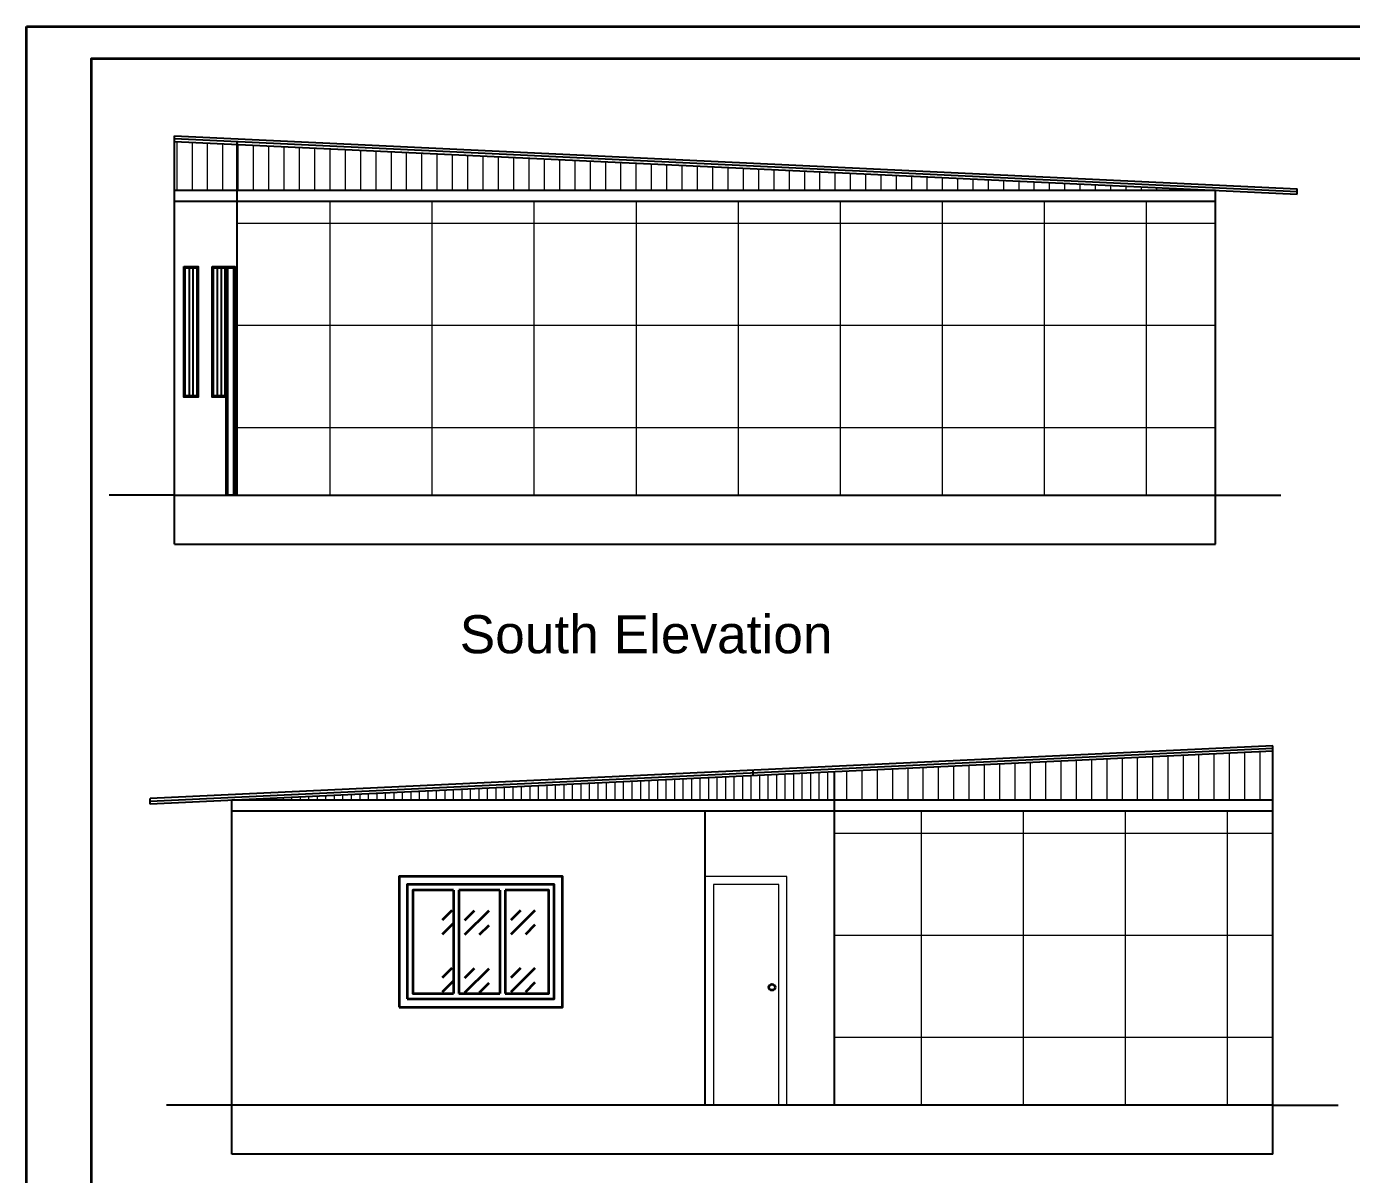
# Model space of a CAD drawing. Header units: inches. Extents: x 392906 to 410488, y -52747 to -40742.
# Drawn here: x 394936.2 to 395423.1, y -52417.9 to -51996.1 of the extents above; entities that cross this region are included whole.
import ezdxf

# ---------------------------------------------------------------- set-up
doc = ezdxf.new("R2010")
doc.units = ezdxf.units.IN
doc.header["$LTSCALE"] = 2
doc.header["$MEASUREMENT"] = 0
doc.layers.get('0').update_dxf_attribs({"linetype": 'CONTINUOUS'})
for name, color, linetype, lineweight in [('1', 7, 'CONTINUOUS', 13), ('door', 20, 'CONTINUOUS', 35), ('steps', 253, 'CONTINUOUS', 20)]:
    doc.layers.add(name, color=color, linetype=linetype, lineweight=lineweight)
doc.layers.add('Normal Wall', color=7, linetype='CONTINUOUS', lineweight=35, true_color=0xffaf89)
doc.styles.get("Standard").update_dxf_attribs({"font": 'ARIALN.TTF'})
pattern_1 = [(90, (-4214.7295, -2418.4243), (-5.625, 0), [])]

msp = doc.modelspace()

# ---------------------------------------------------------------- hatches: boundary and pattern name
at = {"layer": '1', "ltscale": 5}
h = msp.add_hatch(dxfattribs=at)
h.set_pattern_fill('ANSI37', color=256, scale=300, angle=45, style=0)
h.set_pattern_definition([(90, (-4214.73, -2418.424), (-37.5, 0), []), (180, (-4214.73, -2418.424), (-4e-15, -37.5), [])])
h.paths.add_polyline_path([(395373.11, -52168.31), (395373.11, -52060.31), (395013.58, -52060.31), (395013.58, -52168.31)])
h = msp.add_hatch(dxfattribs=at)
h.set_pattern_fill('ANSI37', color=256, scale=300, angle=45, style=0)
h.set_pattern_definition([(90, (-5197.496, -2642.523), (-37.5, 0), []), (180, (-5197.496, -2642.523), (-4e-15, -37.5), [])])
h.paths.add_polyline_path([(395394.2, -52284.4), (395233.14, -52284.4), (395233.14, -52392.4), (395394.2, -52392.4)])
at = {"layer": 'door', "ltscale": 0.5}
h = msp.add_hatch(dxfattribs=at)
h.set_pattern_fill('GOST_GLASS', color=256, scale=2.5)
h.set_pattern_definition([(45, (32576.662, -21676.537), (21.21320344, 0), [12.5, -17.5]), (45, (32581.966, -21676.537), (21.21320344, 0), [5, -25]), (45, (32576.662, -21671.233), (21.21320344, 0), [5, -25])])
h.paths.add_polyline_path([(395093.12, -52313.4), (395078.12, -52313.4), (395078.12, -52351.4), (395093.12, -52351.4)])
h = msp.add_hatch(dxfattribs=at)
h.set_pattern_fill('GOST_GLASS', color=256, scale=2.5)
h.set_pattern_definition([(45, (32563.662, -21676.722), (21.21320344, 0), [12.5, -17.5]), (45, (32568.966, -21676.722), (21.21320344, 0), [5, -25]), (45, (32563.662, -21671.418), (21.21320344, 0), [5, -25])])
h.paths.add_polyline_path([(395110.12, -52313.59), (395095.12, -52313.4), (395095.12, -52351.4), (395110.12, -52351.59)])
h = msp.add_hatch(dxfattribs=at)
h.set_pattern_fill('GOST_GLASS', color=256, scale=2.5)
h.set_pattern_definition([(45, (32580.662, -21676.537), (21.21320344, 0), [12.5, -17.5]), (45, (32585.966, -21676.537), (21.21320344, 0), [5, -25]), (45, (32580.662, -21671.233), (21.21320344, 0), [5, -25])])
h.paths.add_polyline_path([(395128.12, -52313.4), (395112.12, -52313.4), (395112.12, -52351.4), (395128.12, -52351.4)])
at = {"layer": 'steps', "ltscale": 0.3}
h = msp.add_hatch(dxfattribs=at)
h.set_pattern_fill('ANSI31', scale=45, angle=45)
h.set_pattern_definition(pattern_1)
h.paths.add_polyline_path([(395013.58, -52039.39), (394990.54, -52038.31), (394990.54, -52056.31), (395013.58, -52056.31)])
h = msp.add_hatch(dxfattribs=at)
h.set_pattern_fill('ANSI31', scale=45, angle=45)
h.set_pattern_definition(pattern_1)
h.paths.add_polyline_path([(395373.11, -52056.31), (395013.58, -52039.39), (395013.58, -52056.31)])
h = msp.add_hatch(dxfattribs=at)
h.set_pattern_fill('ANSI31', scale=45, angle=45)
h.set_pattern_definition([(90, (-4193.639, -2642.523), (-5.625, 0), [])])
h.paths.add_polyline_path([(395233.14, -52269.98), (395394.2, -52262.4), (395394.2, -52280.4), (395233.14, -52280.4)])
h = msp.add_hatch(dxfattribs=at)
h.set_pattern_fill('ANSI31', scale=25, angle=45)
h.set_pattern_definition([(90, (-5197.496, -2642.5233), (-3.125, 0), [])])
h.paths.add_polyline_path([(395233.14, -52280.4), (395233.14, -52269.98), (395011.64, -52280.4)])

# ---------------------------------------------------------------- linework, layer by layer
at = {"ltscale": 0.5}
for p, q in [((394990.54, -52036.3), (395403.11, -52055.71)), ((394990.54, -52038.31), (394990.54, -52036.3)), ((394990.54, -52037.3), (395403.11, -52056.72)), ((394990.54, -52168.31), (394990.54, -52038.31)), ((394990.54, -52038.31), (395403.11, -52057.72)), ((395013.58, -52168.31), (395013.58, -52038.31)), ((394990.54, -52056.31), (395373.11, -52056.31)), ((395373.11, -52168.31), (395373.11, -52056.31)), ((395403.11, -52057.72), (395403.11, -52055.71)), ((394990.54, -52060.31), (395373.11, -52060.31)), ((394994.55, -52084.81), (394998.81, -52084.81)), ((394994.55, -52131.81), (394994.55, -52084.81)), ((394995.97, -52084.81), (394995.97, -52131.81)), ((394997.39, -52084.81), (394997.39, -52131.81)), ((394998.81, -52084.81), (394998.81, -52131.81)), ((395004.88, -52084.81), (395009.13, -52084.81)), ((395004.88, -52131.81), (395004.88, -52084.81)), ((395006.3, -52084.81), (395006.3, -52131.81)), ((395007.72, -52084.81), (395007.72, -52131.81)), ((395009.13, -52084.81), (395009.13, -52131.81)), ((395010.13, -52084.81), (395012.32, -52084.81)), ((395010.13, -52168.31), (395010.13, -52084.81)), ((395012.32, -52084.81), (395012.32, -52168.31)), ((394998.81, -52131.81), (394994.55, -52131.81)), ((395009.13, -52131.81), (395004.88, -52131.81)), ((394990.54, -52168.31), (394966.54, -52168.31)), ((394990.54, -52168.31), (395373.11, -52168.31)), ((394990.54, -52186.31), (394990.54, -52168.31)), ((395373.11, -52186.31), (395373.11, -52168.31)), ((395373.11, -52168.31), (395397.11, -52168.31)), ((394990.54, -52186.31), (395373.11, -52186.31)), ((395394.2, -52260.4), (394981.64, -52279.81)), ((395394.2, -52261.4), (394981.64, -52280.81)), ((395394.2, -52262.4), (394981.64, -52281.82)), ((395394.2, -52262.4), (395394.2, -52260.4)), ((395394.2, -52392.4), (395394.2, -52262.4)), ((395203.14, -52269.39), (395203.14, -52271.39)), ((395233.14, -52392.4), (395233.14, -52269.98)), ((394981.64, -52281.82), (394981.64, -52279.81)), ((395394.2, -52280.4), (395011.64, -52280.4)), ((395011.64, -52392.4), (395011.64, -52280.4)), ((395394.2, -52284.4), (395011.64, -52284.4)), ((395185.64, -52392.4), (395185.64, -52284.4)), ((395011.64, -52392.4), (394987.64, -52392.4)), ((395394.2, -52392.4), (395011.64, -52392.4)), ((395011.64, -52410.4), (395011.64, -52392.4)), ((395394.2, -52410.4), (395394.2, -52392.4)), ((395394.2, -52392.4), (395418.2, -52392.4)), ((395394.2, -52410.4), (395011.64, -52410.4))]:
    msp.add_line(p, q, dxfattribs=at)
for points in [[(394994.05, -52084.31), (394999.31, -52084.31), (394999.31, -52132.31), (394994.05, -52132.31)], [(395004.38, -52084.31), (395009.63, -52084.31), (395009.63, -52132.31), (395004.38, -52132.31)], [(395009.63, -52084.31), (395012.82, -52084.31), (395012.82, -52168.31), (395009.63, -52168.31)]]:
    msp.add_lwpolyline(points, close=True, dxfattribs=at)
at = {"layer": 'door', "ltscale": 0.5}
for p, q in [((395093.12, -52313.4), (395093.12, -52351.4)), ((395095.12, -52313.4), (395095.12, -52351.4)), ((395110.12, -52313.4), (395110.12, -52351.4)), ((395112.12, -52313.4), (395112.12, -52351.4))]:
    msp.add_line(p, q, dxfattribs=at)
for points in [[(395073.12, -52356.4), (395133.12, -52356.4), (395133.12, -52308.4), (395073.12, -52308.4)], [(395076.12, -52353.4), (395130.12, -52353.4), (395130.12, -52311.4), (395076.12, -52311.4)]]:
    msp.add_lwpolyline(points, close=True, dxfattribs=at)
for points in [[(395093.12, -52313.4), (395078.12, -52313.4), (395078.12, -52351.4), (395093.12, -52351.4)], [(395110.12, -52313.4), (395095.12, -52313.4)], [(395112.12, -52351.4), (395128.12, -52351.4), (395128.12, -52313.4), (395112.12, -52313.4)], [(395095.12, -52351.4), (395110.12, -52351.4)]]:
    msp.add_lwpolyline(points, dxfattribs=at)
msp.add_circle((395210.12, -52349.09), 1.12, dxfattribs=at)
at = {"layer": 'Normal Wall'}
for points in [[(394936.21, -51996.12), (395994.22, -51996.12), (395994.22, -52746.65), (394936.21, -52746.65)], [(394936.21, -51996.12), (395994.22, -51996.12), (395994.22, -52746.65), (394936.21, -52746.65)], [(395982.31, -52008.03), (394960.03, -52008.03), (394960.03, -52734.74), (395982.31, -52734.74)], [(395982.31, -52008.03), (394960.03, -52008.03), (394960.03, -52734.74), (395982.31, -52734.74)]]:
    msp.add_lwpolyline(points, close=True, dxfattribs=at)
at = {"layer": 'steps', "color": 7, "ltscale": 0.3}
for p, q in [((395185.64, -52308.4), (395185.64, -52392.4)), ((395215.64, -52308.4), (395185.64, -52308.4)), ((395188.64, -52311.4), (395188.64, -52392.4)), ((395212.64, -52311.4), (395188.64, -52311.4)), ((395212.64, -52392.4), (395212.64, -52311.4)), ((395215.64, -52392.4), (395215.64, -52308.4))]:
    msp.add_line(p, q, dxfattribs=at)

# ---------------------------------------------------------------- texts
at = {"color": 7, "linetype": 'ByBlock', "lineweight": 5, "insert": (395163.87, -52219.51), "char_height": 14, "width": 235.547, "attachment_point": 5}
msp.add_mtext('{\\fArial CE|b0|i0|c0|p34;South Elevation}', dxfattribs=at)

doc.saveas('drawing.dxf')
